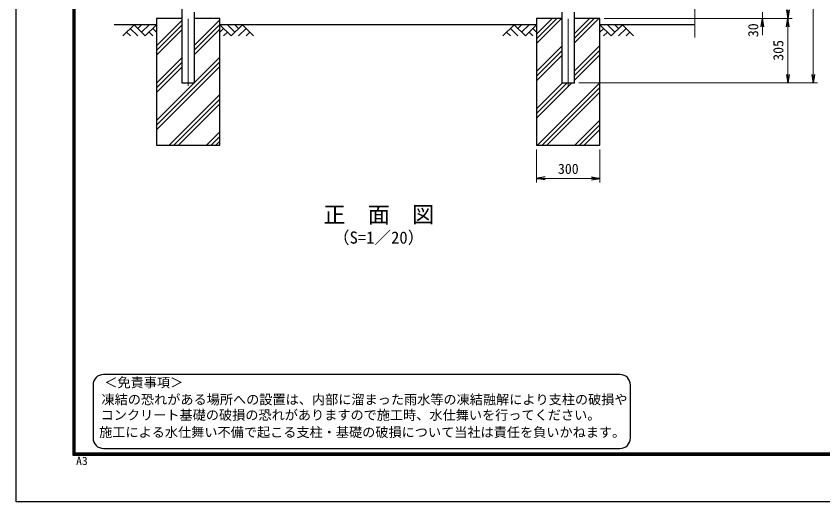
# Model space of a CAD drawing. Units: millimetres, scale not verified. Extents: x -4200 to 4200, y -2970 to 2970.
# Drawn here: x -4200 to -379, y -2970 to -671 of the extents above; entities that cross this region are included whole.
import ezdxf
from ezdxf.enums import TextEntityAlignment as Align

# ---------------------------------------------------------------- set-up
doc = ezdxf.new("R2010")
doc.units = ezdxf.units.MM
doc.header["$LTSCALE"] = 10
doc.linetypes.add('USER1', pattern=[50.8, 31.75, -6.35, 6.35, -6.35])
for name, color, linetype, lineweight in [('0-0_D-STR1', 1, 'Continuous', 25), ('0-2_D-BMK', 2, 'USER1', 13), ('0-4_D-STR-DIM', 7, 'Continuous', 13), ('0-5_0', 7, 'Continuous', 25), ('0-7_D-DCR-HCH', 7, 'Continuous', 13), ('0-8_D-STR4', 7, 'Continuous', 25), ('0-9_D-BGD', 7, 'Continuous', 25), ('0-B_D-TTL-TXT', 7, 'Continuous', 25), ('0-C_D-TTL', 7, 'Continuous', 25)]:
    doc.layers.add(name, color=color, linetype=linetype, lineweight=lineweight)
doc.styles.add('ＭＳ ゴシック', font='')
doc.styles.get('ＭＳ ゴシック').set_extended_font_data('MS Gothic')

# ---------------------------------------------------------------- blocks, each defined once
blk = doc.blocks.new('_Open')
at = {"layer": '0-5_0'}
blk.add_line((-10, 1.667), (0, 0), dxfattribs=at)
blk.add_lwpolyline([(-10, -1.667), (0, 0), (-10, 0)], dxfattribs=at)

msp = doc.modelspace()

# ---------------------------------------------------------------- linework, layer by layer
at = {"layer": '0-0_D-STR1'}
for points in [[(-3415.22, 1834.19), (-3415.22, -986.81), (-3354.72, -986.81), (-3354.72, -651.81)], [(-1615.22, -651.81), (-1615.22, -986.81), (-1554.72, -986.81), (-1554.72, -651.81)]]:
    msp.add_lwpolyline(points, dxfattribs=at)
at = {"layer": '0-2_D-BMK'}
for p, q in [((-3384.97, -1001.81), (-3384.97, 1858.19)), ((-1584.97, -1001.81), (-1584.97, 1858.19))]:
    msp.add_line(p, q, dxfattribs=at)
at = {"layer": '0-4_D-STR-DIM'}
for p, q in [((-424.97, 1803.19), (-424.97, -946.81)), ((-984.97, 557.54), (-984.97, -771.81)), ((-1414.97, -681.81), (-644.97, -681.81)), ((-1414.97, -681.81), (-524.97, -681.81)), ((-1414.97, -681.81), (-524.97, -681.81)), ((-664.97, -651.81), (-664.97, -681.81)), ((-664.97, -721.81), (-664.97, -761.81)), ((-544.97, -721.81), (-544.97, -946.81)), ((-1534.72, -986.81), (-404.97, -986.81)), ((-1334.72, -986.81), (-524.97, -986.81)), ((-1734.97, -1301.81), (-1734.97, -1459.13)), ((-1434.97, -1301.81), (-1434.97, -1459.13)), ((-1694.97, -1439.13), (-1474.97, -1439.13))]:
    msp.add_line(p, q, dxfattribs=at)
at = {"layer": '0-7_D-DCR-HCH'}
for p, q in [((-1734.97, -800.34), (-1616.45, -681.81)), ((-1734.97, -778.24), (-1638.54, -681.81)), ((-1734.97, -756.15), (-1660.64, -681.81)), ((-1554.72, -796.87), (-1439.67, -681.81)), ((-1554.72, -774.77), (-1461.77, -681.81)), ((-1554.72, -752.67), (-1483.86, -681.81)), ((-3641.4, -711.81), (-3694.61, -765.02)), ((-3641.4, -711.81), (-3588.19, -765.02)), ((-3623.66, -729.55), (-3605.92, -711.81)), ((-3605.92, -747.29), (-3570.45, -711.81)), ((-3588.19, -765.02), (-3534.97, -711.81)), ((-3534.97, -811.6), (-3415.22, -691.85)), ((-3534.97, -833.7), (-3415.22, -713.95)), ((-3354.72, -808.13), (-3234.97, -688.38)), ((-3354.72, -830.23), (-3234.97, -710.48)), ((-3181.76, -765.02), (-3234.97, -711.81)), ((-3164.03, -747.29), (-3199.5, -711.81)), ((-3128.55, -711.81), (-3181.76, -765.02)), ((-3146.2, -729.64), (-3164.03, -711.81)), ((-3128.55, -711.81), (-3075.34, -765.02)), ((-1841.4, -711.81), (-1894.61, -765.02)), ((-1841.4, -711.81), (-1788.19, -765.02)), ((-1823.66, -729.55), (-1805.92, -711.81)), ((-1805.92, -747.29), (-1770.45, -711.81)), ((-1788.19, -765.02), (-1734.97, -711.81)), ((-1381.76, -765.02), (-1434.97, -711.81)), ((-1364.03, -747.29), (-1399.5, -711.81)), ((-1328.55, -711.81), (-1381.76, -765.02)), ((-1346.2, -729.64), (-1364.03, -711.81)), ((-1328.55, -711.81), (-1275.34, -765.02)), ((-3676.87, -747.29), (-3659.05, -765.02)), ((-3659.14, -729.55), (-3623.5, -765.02)), ((-3570.45, -747.29), (-3552.63, -765.02)), ((-3552.71, -729.55), (-3534.97, -747.21)), ((-3534.97, -855.8), (-3415.22, -736.05)), ((-3354.72, -852.32), (-3234.97, -732.57)), ((-3217.24, -729.55), (-3234.97, -747.21)), ((-3199.5, -747.29), (-3217.32, -765.02)), ((-3110.81, -729.55), (-3146.45, -765.02)), ((-3093.08, -747.29), (-3110.89, -765.02)), ((-1876.87, -747.29), (-1859.05, -765.02)), ((-1859.14, -729.55), (-1823.5, -765.02)), ((-1770.45, -747.29), (-1752.63, -765.02)), ((-1752.71, -729.55), (-1734.97, -747.21)), ((-1417.24, -729.55), (-1434.97, -747.21)), ((-1399.5, -747.29), (-1417.32, -765.02)), ((-1310.81, -729.55), (-1346.45, -765.02)), ((-1293.08, -747.29), (-1310.89, -765.02)), ((-1734.97, -932.92), (-1615.22, -813.17)), ((-1734.97, -955.02), (-1615.22, -835.27)), ((-1554.72, -929.45), (-1434.97, -809.7)), ((-1554.72, -951.55), (-1434.97, -831.8)), ((-3534.97, -988.38), (-3415.22, -868.63)), ((-3354.72, -984.91), (-3234.97, -865.16)), ((-1734.97, -977.12), (-1615.22, -857.37)), ((-1554.72, -973.64), (-1434.97, -853.89)), ((-3534.97, -1187.25), (-3234.97, -887.25)), ((-3534.97, -1010.48), (-3415.22, -890.73)), ((-3534.97, -1209.35), (-3234.97, -909.35)), ((-3534.97, -1032.57), (-3415.22, -912.82)), ((-3534.97, -1165.16), (-3356.63, -986.81)), ((-1734.97, -1153.89), (-1567.89, -986.81)), ((-1734.97, -1131.8), (-1589.99, -986.81)), ((-1734.97, -1109.7), (-1612.09, -986.81)), ((-1730.31, -1281.81), (-1434.97, -986.48)), ((-1708.21, -1281.81), (-1434.97, -1008.57)), ((-1686.12, -1281.81), (-1434.97, -1030.67)), ((-3474.85, -1281.81), (-3234.97, -1041.93)), ((-3452.76, -1281.81), (-3234.97, -1064.03)), ((-3430.66, -1281.81), (-3234.97, -1086.13)), ((-1553.53, -1281.81), (-1434.97, -1163.25)), ((-3298.08, -1281.81), (-3234.97, -1218.71)), ((-1531.44, -1281.81), (-1434.97, -1185.35)), ((-1509.34, -1281.81), (-1434.97, -1207.45)), ((-3275.98, -1281.81), (-3234.97, -1240.81)), ((-3253.88, -1281.81), (-3234.97, -1262.9))]:
    msp.add_line(p, q, dxfattribs=at)
at = {"layer": '0-8_D-STR4'}
for p, q in [((-3415.22, -681.81), (-3534.97, -681.81)), ((-3234.97, -681.81), (-3354.72, -681.81)), ((-1434.97, -681.81), (-1554.72, -681.81))]:
    msp.add_line(p, q, dxfattribs=at)
for points in [[(-3534.97, -681.81), (-3534.97, -1281.81), (-3234.97, -1281.81), (-3234.97, -681.81)], [(-1615.22, -681.81), (-1734.97, -681.81), (-1734.97, -1281.81), (-1434.97, -1281.81), (-1434.97, -681.81)]]:
    msp.add_lwpolyline(points, dxfattribs=at)
at = {"layer": '0-9_D-BGD'}
for p, q in [((-3534.97, -711.81), (-3734.97, -711.81)), ((-1734.97, -711.81), (-3234.97, -711.81)), ((-984.97, -711.81), (-1434.97, -711.81))]:
    msp.add_line(p, q, dxfattribs=at)
at = {"layer": '0-B_D-TTL-TXT', "color": 2}
for p, q in [((-1340.37, -2367.4), (-3785.92, -2367.4)), ((-3835.92, -2417.4), (-3835.92, -2667.4)), ((-1290.37, -2667.4), (-1290.37, -2417.4)), ((-3785.92, -2717.4), (-1340.37, -2717.4))]:
    msp.add_line(p, q, dxfattribs=at)
for centre, start, end in [((-3785.92, -2417.4), 90, 180), ((-1340.37, -2417.4), 0, 90), ((-3785.92, -2667.4), 180, 270), ((-1340.37, -2667.4), 270, 0)]:
    msp.add_arc(centre, 50, start, end, dxfattribs=at)
at = {"layer": '0-C_D-TTL', "color": 2}
msp.add_lwpolyline([(-4200, 2970), (4200, 2970), (4200, -2970), (-4200, -2970)], close=True, dxfattribs=at)
at = {"layer": '0-C_D-TTL'}
for points in [[(-3930, 2750), (3930, 2750), (3930, -2750), (-3930, -2750)], [(-3927.5, 2747.5), (3927.5, 2747.5), (3927.5, -2747.5), (-3927.5, -2747.5)], [(-3925, 2745), (3925, 2745), (3925, -2745), (-3925, -2745)], [(-3922.5, 2742.5), (3922.5, 2742.5), (3922.5, -2742.5), (-3922.5, -2742.5)], [(-3920, 2740), (3920, 2740), (3920, -2740), (-3920, -2740)]]:
    msp.add_lwpolyline(points, close=True, dxfattribs=at)

# ---------------------------------------------------------------- block references
at = {"layer": '0-4_D-STR-DIM', "xscale": 4, "yscale": 4}
for p, rotation in [((-544.97, -681.81), 270), ((-664.97, -681.81), 90), ((-544.97, -681.81), 90), ((-544.97, -986.81), 270), ((-424.97, -986.81), 270), ((-1734.97, -1439.13), 180)]:
    msp.add_blockref('_Open', p, dxfattribs=dict(at, rotation=rotation))
msp.add_blockref('_Open', (-1434.97, -1439.13), dxfattribs=at)

# ---------------------------------------------------------------- texts
at = {"layer": '0-4_D-STR-DIM', "style": 'ＭＳ ゴシック'}
for s, p in [('30', (-670.58, -770.7)), ('305', (-551.72, -882.54))]:
    msp.add_text(s, height=48.09, rotation=90, dxfattribs=at).set_placement(p, align=Align.BOTTOM_LEFT)
msp.add_text('300', height=48.09, dxfattribs=at).set_placement((-1633.85, -1432.38), align=Align.BOTTOM_LEFT)
at = {"layer": '0-B_D-TTL-TXT', "style": 'ＭＳ ゴシック'}
for s, height, p in [('正\u3000面\u3000図', 76.98, (-2744.87, -1672.21)), ('（S=1／20）', 57.7, (-2699.39, -1765.4)), ('＜免責事項＞ \u3000\u3000', 45.67, (-3782.21, -2441.58)), ('凍結の恐れがある場所への設置は、内部に溜まった雨水等の凍結融解により支柱の破損や', 45.67, (-3795.74, -2522.08)), ('コンクリート基礎の破損の恐れがありますので施工時、水仕舞いを行ってください。', 45.67, (-3799.85, -2595.5)), ('施工による水仕舞い不備で起こる支柱・基礎の破損について当社は責任を負いかねます。 ', 45.67, (-3806.84, -2676.99))]:
    msp.add_text(s, height=height, dxfattribs=at).set_placement(p, align=Align.BOTTOM_LEFT)
at = {"layer": '0-C_D-TTL', "style": 'ＭＳ ゴシック', "width": 1.05}
msp.add_text('A3', height=38.49, dxfattribs=at).set_placement((-3916.09, -2806.81), align=Align.BOTTOM_LEFT)

doc.saveas('drawing.dxf')
